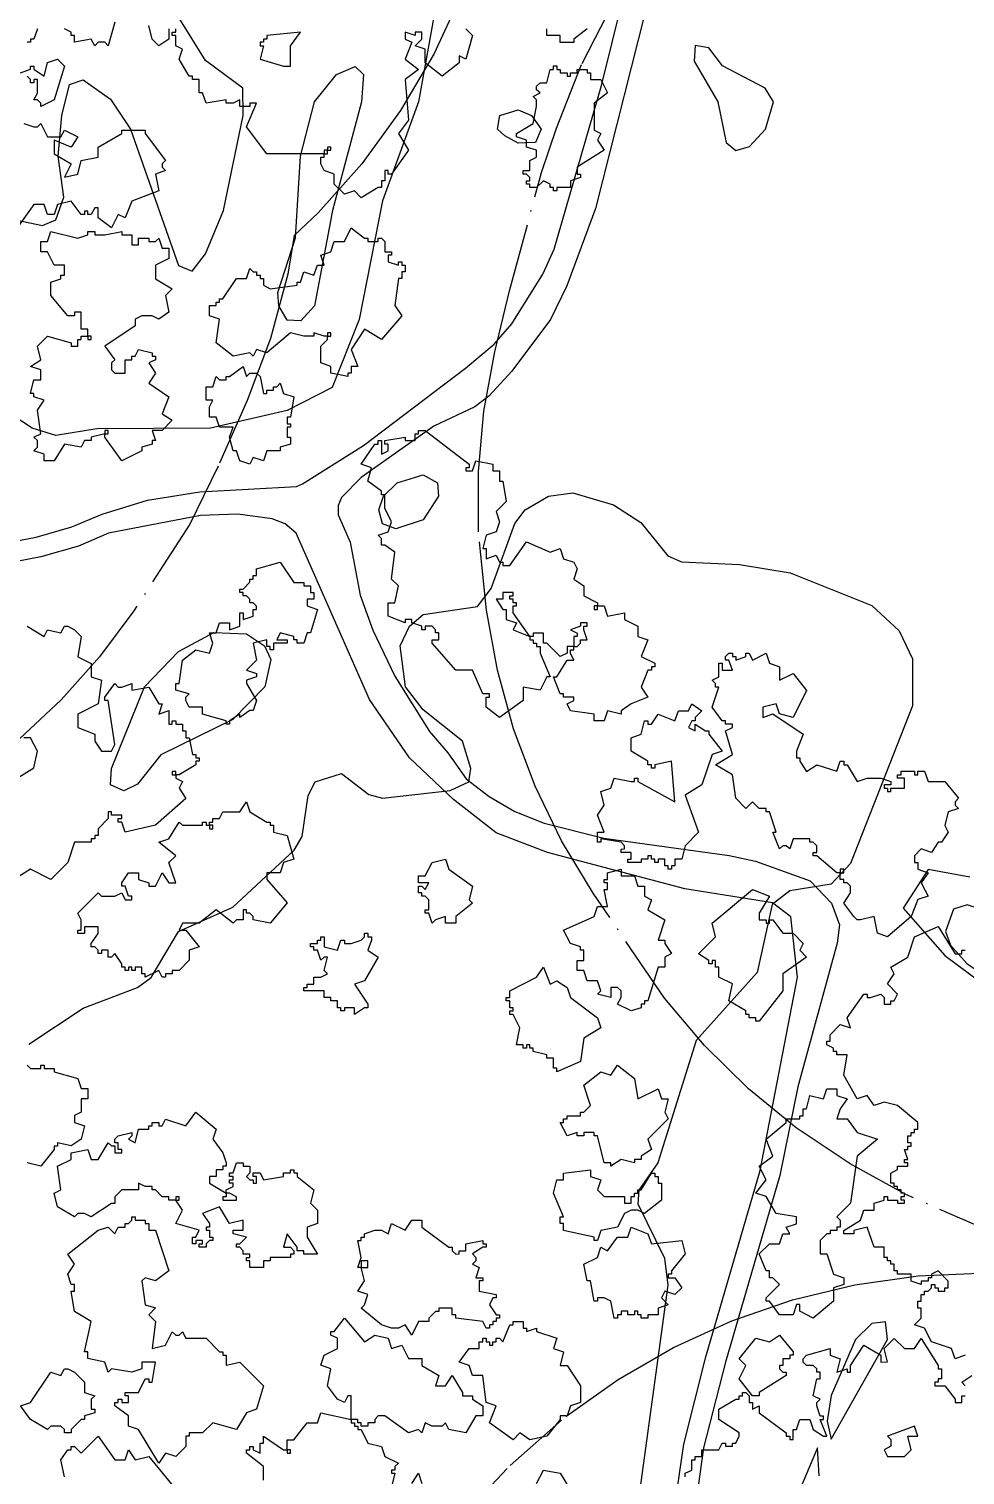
# Model space of a CAD drawing. Header units: metres. Extents: x -400 to 800, y -650 to 500.
# Drawn here: x 367.3 to 436.7, y -317.6 to -210.5 of the extents above; entities that cross this region are included whole.
import ezdxf

# ---------------------------------------------------------------- set-up
doc = ezdxf.new("R2010")
doc.units = ezdxf.units.M
doc.header["$LTSCALE"] = 2
doc.linetypes.add('DASHDOT', pattern=[3.556, 2.54, -0.508, 0, -0.508])
doc.linetypes.add('PHANTOM', pattern=[6.35, 3.175, -0.635, 0.635, -0.635, 0.635, -0.635])
for name, color, linetype in [('SITE-PATH', 84, 'CONTINUOUS'), ('SITE-PROPERTY', 7, 'PHANTOM'), ('SITE-SETBACK-WATER', 1, 'DASHDOT'), ('SITE-TREE-CANOPY', 94, 'CONTINUOUS'), ('TOPO-CONTOUR-MINOR', 9, 'CONTINUOUS')]:
    doc.layers.add(name, color=color, linetype=linetype)

msp = doc.modelspace()

# ---------------------------------------------------------------- linework, layer by layer
at = {"layer": 'SITE-PATH'}
for points in [[(364.58, -248.78), (367.84, -248.16), (370.48, -247.4), (372.74, -246.44), (376.09, -245.41), (379.98, -244.8), (387.14, -244.41), (387.57, -244.21), (392.11, -241.36), (399.66, -235.64), (401.78, -233.85), (403.1, -232.36), (405.39, -228.68), (406.23, -226.82), (409.74, -214.69), (412.88, -202.03)], [(413.51, -207.1), (409.28, -223.82), (407.17, -229.54), (405.95, -232.03), (403.1, -235.87), (401.39, -237.71), (400.36, -238.49), (397.31, -239.94), (391.93, -243.74), (390.46, -245.21), (390.22, -245.81), (390.22, -246.51), (391.1, -248.52), (391.84, -252.44), (392.8, -255.04), (394.42, -258.44), (396.98, -262.54), (398.35, -264.13), (399.7, -266.06), (401.42, -267.36), (403.31, -268.47), (405.49, -269.35), (409.91, -270.46), (419.2, -271.73), (421.15, -272.16), (425.2, -273.61), (426.79, -275.27), (427.38, -276.86), (427.21, -278.24), (424.28, -288.88), (422.94, -295.44), (418.92, -309.27), (417.3, -315.62), (416.64, -320.23)], [(415.17, -319.92), (415.83, -315.34), (417.47, -308.88), (421.49, -295.08), (424.26, -280.76), (423.76, -276.29), (422.4, -275.23), (415.92, -274.2), (405.73, -271.51), (401.94, -270.06), (398.76, -267.58), (395.51, -264.51), (392.55, -260.18), (387.12, -247.86), (386.3, -247.18), (385.33, -246.8), (382.79, -246.44), (380.01, -246.54), (373.21, -247.87), (370.98, -248.82), (368.19, -249.62), (364.73, -250.28)]]:
    msp.add_lwpolyline(points, dxfattribs=at)
at = {"layer": 'SITE-PROPERTY'}
msp.add_lwpolyline([(437.04, -273.34), (433.93, -272.77), (432.08, -275.64), (435.17, -279.15), (443.47, -285.31)], dxfattribs=at)
at = {"layer": 'SITE-SETBACK-WATER'}
for points in [[(399.35, -207.95), (397.31, -212.37), (394.84, -216.56), (391.98, -220.5), (388.75, -224.14), (386.96, -225.8), (386.48, -228.68), (385.2, -233.43), (383.47, -238.02), (381.34, -242.9), (379.22, -247.2), (375.08, -253.62), (372.53, -257.03), (369.69, -260.2), (366.59, -263.12), (357.39, -271.08), (345.56, -280.28), (339.49, -286.29), (326.59, -297.91)], [(439.47, -299.98), (432.29, -296.85), (428.15, -294.58), (424.17, -291.91), (420.63, -289.01), (417.36, -285.8), (414.4, -282.3), (409.11, -274.52), (406.78, -270.65), (404.82, -266.59), (403.22, -262.36), (402.02, -258), (401.21, -253.56), (400.62, -247.76), (400.62, -243.28), (401.02, -238.82), (401.82, -234.42), (402.91, -229.91), (405.29, -221.15), (406.39, -217.87), (408.29, -213.06), (410.67, -208.48)], [(399.25, -320.85), (402.96, -316.91), (407.08, -313.3), (410.96, -310.55), (415.07, -308.18), (419.4, -306.21), (423.89, -304.65), (428.51, -303.54), (433.21, -302.86), (438.56, -302.63), (443.33, -302.86), (448.05, -303.55), (452.69, -304.68), (457.2, -306.24), (461.54, -308.23), (465.68, -310.63), (469.56, -313.41), (473.16, -316.54), (476.44, -320.01)]]:
    msp.add_lwpolyline(points, dxfattribs=at)
at = {"layer": 'SITE-TREE-CANOPY'}
for points in [[(367.93, -210.5), (367.68, -211.26), (367.43, -211.26), (367.43, -211.5), (367.18, -211.5)], [(373.68, -210.01), (373.18, -211.76), (372.93, -211.5), (372.43, -211.5), (372.18, -211.76), (371.93, -211.26), (370.68, -211.5), (370.68, -211), (370.43, -211), (370.43, -210.76), (369.93, -210.5)], [(377.68, -210.5), (377.68, -211.26), (376.93, -211.76), (376.43, -211.26), (376.18, -210.26)], [(399.68, -210.5), (400.18, -211), (399.68, -212.76), (399.18, -212.51), (399.18, -213.01), (397.93, -214.01), (396.68, -213.01), (396.68, -212.01), (395.93, -211.76), (396.43, -211.26), (396.43, -210.76), (395.93, -210.76), (395.93, -211), (395.18, -210.76), (395.18, -211.26), (395.68, -211.5), (395.18, -212.76), (396.18, -213.51), (395.18, -214.25), (395.43, -217.26), (394.68, -218.26), (395.43, -219.5), (394.18, -221.26), (393.93, -221.26), (393.93, -221), (393.68, -221), (393.68, -221.76), (393.43, -221.76), (393.43, -222.26), (393.18, -222.26), (391.93, -223.01), (391.43, -222.51), (390.68, -222.76), (389.93, -222.01), (389.93, -221.26), (389.18, -221), (388.93, -220.5), (388.93, -220), (389.18, -220), (389.18, -219.76), (384.93, -219.76), (383.43, -217.76), (384.18, -216.01), (383.68, -216.01), (383.68, -216.25), (382.93, -216.25), (382.93, -215.75), (382.43, -216.01), (381.93, -216.01), (381.93, -215.75), (380.43, -216.01), (380.18, -215.25), (379.93, -215.25), (379.93, -214.26), (379.43, -214.26), (379.43, -214.01), (379.18, -214.01), (378.43, -212.76), (378.68, -212), (378.18, -211.76), (378.18, -211), (377.93, -211), (377.93, -210.76), (378.18, -210.76), (378.18, -210.5)], [(408.68, -210.5), (407.68, -211.26), (407.68, -211.51), (406.68, -211.51), (406.68, -211), (405.68, -211), (405.68, -210.5)], [(366.68, -213.76), (367.43, -213.5), (367.43, -213.26), (367.68, -213.26), (367.68, -213.5), (368.43, -214.01), (368.68, -213), (369.43, -212.76), (369.93, -213.26), (369.18, -215.75), (368.18, -216.25), (368.18, -216.01), (367.93, -215.75), (367.68, -215.75), (367.93, -215.26), (367.93, -214.26), (367.68, -214.26), (367.68, -214.51), (367.43, -214.51), (367.43, -214.26), (367.18, -214.01)], [(366.93, -217.51), (367.68, -217.75), (367.93, -217.75), (368.18, -217.51), (368.68, -218.51), (369.68, -218.51), (369.93, -218.01), (370.93, -218.51), (370.43, -219.26), (369.18, -218.76), (369.18, -219.76), (370.43, -220.5), (369.93, -221.5), (370.93, -221.26), (371.18, -220.26), (372.43, -220), (372.43, -219.26), (374.18, -218.26), (374.18, -218.01), (375.93, -218.01), (375.93, -218.26), (377.43, -220.26), (377.18, -220.5), (377.18, -220.76), (377.43, -221), (376.68, -221.26), (376.93, -222.5), (374.93, -223.26), (374.43, -224.51), (373.93, -224.26), (373.43, -225.25), (372.43, -224.51), (372.43, -223.76), (372.18, -223.76), (371.93, -224.26), (371.68, -224.26), (371.68, -224.01), (371.43, -224.01), (371.43, -224.26), (371.18, -224.26), (370.43, -223.26), (369.43, -223.51), (369.18, -224.26), (368.68, -224.26), (368.43, -223.51), (367.68, -223.51), (366.43, -225.25)], [(367.18, -254.75), (368.43, -255.51), (368.68, -255.01), (369.68, -255.25), (369.93, -254.75), (370.18, -254.75), (370.68, -255.01), (371.18, -255.51), (370.93, -257.01), (371.93, -257.51), (371.93, -258.51), (372.68, -258.76), (372.43, -260.5), (370.93, -261.26), (370.93, -262.26), (372.18, -262.76), (372.18, -263.26), (372.68, -264.01), (373.43, -264.01), (373.68, -263.51), (373.18, -260.26), (372.93, -260.26), (372.93, -260), (373.68, -259), (373.93, -259.26), (374.18, -259.26), (374.93, -259), (374.93, -259.5), (376.18, -259.26), (376.93, -260.5), (377.18, -260.5), (376.93, -261.26), (377.68, -261), (377.68, -262.01), (377.93, -262.01), (377.93, -261.76), (378.18, -261.76), (378.18, -262.01), (378.68, -262.01), (378.68, -262.51), (378.93, -262.51), (378.93, -263.01), (379.18, -263.01), (379.43, -264.25), (379.68, -264.25), (379.68, -264.51), (379.93, -264.51), (379.93, -264.75), (379.68, -264.75), (379.68, -265.01), (378.43, -265.75), (378.18, -265.75), (378.18, -266.01), (378.68, -266.25), (378.43, -266.76), (378.93, -267.51), (376.68, -269.5), (374.43, -270), (374.18, -269.26), (373.93, -269.26), (373.93, -269), (374.18, -269), (374.18, -268.76), (373.43, -268.76), (373.43, -268.51), (373.18, -268.51), (373.18, -269), (372.43, -269.76), (372.43, -270.26), (372.18, -270.26), (372.18, -270.5), (371.93, -270.5), (371.93, -270.76), (370.68, -270.76), (370.18, -272.26), (368.93, -273.51), (367.43, -272.76), (365.43, -274.01)], [(366.43, -266.01), (367.68, -265.25), (367.93, -264.01), (367.43, -263.01), (366.93, -263.01)], [(436.68, -308.76), (435.93, -309.01), (435.68, -308.26), (434.18, -307.76), (433.68, -306.76), (432.93, -306.5), (433.43, -306), (433.43, -305.26), (433.18, -305.26), (433.18, -304.76), (433.43, -304.76), (433.43, -304.26), (433.68, -304.26), (433.68, -304.01), (433.93, -304.01), (434.18, -303.76), (434.18, -303.51), (434.43, -303.51), (434.43, -303.76), (434.68, -303.76), (434.68, -304.01), (435.18, -304.01), (435.18, -303.76), (435.43, -303.76), (435.43, -303.26), (434.68, -302.51), (434.18, -302.76), (434.18, -303.01), (433.93, -303.01), (433.93, -303.26), (433.43, -303.26), (433.43, -303.51), (432.68, -303.26), (432.68, -302.76), (431.68, -302.76), (431.68, -302.51), (431.43, -302.51), (431.43, -302.01), (431.18, -302.01), (431.18, -301.75), (430.93, -301.75), (430.93, -301.51), (430.68, -301.51), (430.68, -300.75), (429.93, -300.75), (429.43, -299.26), (428.43, -299.51), (428.43, -299.75), (427.68, -299.75), (427.68, -299.51), (428.93, -298.76), (429.18, -298.01), (429.93, -298.01), (429.93, -297.5), (430.68, -297.26), (430.68, -297), (430.93, -297), (430.93, -297.26), (431.68, -297.26), (431.68, -297.5), (432.18, -297.5), (432.18, -297.26), (431.93, -297.26), (431.93, -297), (432.18, -297), (432.18, -296.76), (431.93, -296.76), (431.93, -296.5), (431.68, -296.5), (431.68, -296.26), (431.43, -296.26), (431.43, -296), (431.18, -296), (431.18, -295.26), (431.68, -295), (431.68, -294.76), (432.43, -294.76), (432.43, -294.51), (432.18, -294.51), (432.18, -294.26), (432.43, -294.26), (432.18, -293.51), (432.43, -293.51), (432.43, -293.26), (432.68, -293.26), (432.68, -293.01), (432.43, -293.01), (432.43, -292.51), (432.68, -292.51), (432.68, -292.25), (432.93, -292.25), (432.93, -292.01), (433.18, -292.01), (433.18, -291.51), (431.68, -290.25), (430.68, -290.01), (429.93, -290.25), (429.43, -289.51), (428.68, -289.76), (427.68, -288), (427.93, -286.5), (427.18, -286.5), (427.18, -286.26), (426.93, -286.26), (426.93, -286), (426.43, -285.76), (426.43, -285.5), (426.68, -285.5), (426.68, -285.01), (427.43, -284.26), (428.18, -284.51), (427.93, -283.76), (429.18, -282.01), (429.43, -282.01), (429.43, -282.25), (429.68, -282.25), (430.43, -282.01), (430.68, -282.25), (430.68, -282.75), (431.18, -282.75), (431.18, -282.51), (431.43, -282.51), (431.68, -282.01), (430.93, -281.25), (431.43, -280.51), (431.18, -280.01), (432.43, -279.26), (432.93, -277.76), (434.68, -277), (435.93, -279.01), (436.43, -279.01), (436.43, -278.76), (436.68, -278.76)], [(367.18, -287.26), (367.43, -287.51), (368.18, -287.51), (368.18, -287.26), (368.43, -287.26), (368.43, -287.51), (369.18, -287.51), (369.18, -287.76), (370.93, -288.26), (371.18, -289), (371.68, -289), (371.68, -289.76), (371.18, -289.76), (371.18, -290.76), (370.68, -291), (370.68, -291.51), (371.43, -291.76), (371.18, -292.76), (370.43, -293.25), (369.43, -293.01), (369.43, -293.26), (369.18, -293.26), (369.18, -293.51), (368.18, -294.75), (367.18, -294.51)], [(415.93, -317.76), (415.93, -317.5), (416.43, -317.26), (416.43, -316.5), (416.68, -316.5), (416.68, -316.26), (417.18, -316.26), (417.18, -315.76), (418.43, -315.76), (418.68, -315.26), (418.93, -315.26), (418.93, -315.5), (419.43, -315.5), (419.43, -315.26), (419.68, -315.26), (419.93, -314.76), (419.93, -314.51), (418.43, -313.51), (418.43, -312.75), (419.68, -312.01), (419.93, -312.01), (419.93, -311.75), (420.18, -311.75), (420.18, -311.51), (420.43, -311.51), (420.68, -311.75), (420.68, -312.25), (420.93, -312.25), (420.93, -312.75), (421.43, -312.51), (421.43, -313.01), (423.43, -314.51), (423.43, -314.76), (423.68, -314.76), (423.68, -315), (423.93, -315), (423.93, -314.26), (424.18, -314.26), (424.43, -313.51), (425.18, -313.51), (425.43, -314.26), (426.18, -314.76), (426.43, -314.76), (425.93, -313.51), (426.18, -313.51), (426.18, -313.26), (425.93, -313.26), (425.68, -312.51), (425.68, -312.25), (425.93, -312.01), (425.43, -311.75), (425.68, -310.51), (425.93, -310.51), (425.93, -310.01), (425.68, -310.01), (425.68, -309.75), (425.43, -309.51), (424.93, -309.51), (424.68, -309.26), (424.68, -309.01), (424.93, -308.76), (426.68, -308.26), (426.68, -308.76), (427.43, -309.01), (427.18, -310.01), (427.93, -309.75), (427.93, -310.01), (428.18, -310.01), (428.18, -309.51), (429.18, -308.01), (430.43, -308.76), (430.43, -309.26), (430.93, -309.25), (430.68, -308.26), (431.43, -307.51), (432.18, -308.26), (432.93, -308.26), (433.43, -307.51), (434.68, -309.51), (434.68, -309.75), (434.93, -309.75), (434.93, -310.51), (434.68, -310.51), (434.68, -310.75), (434.43, -310.75), (434.43, -311.01), (435.18, -311.01), (435.93, -312.01), (435.93, -312.26), (436.43, -312.26), (436.43, -311.75), (436.68, -311.75)], [(436.68, -311.01), (436.43, -310.75), (437.18, -310.25)], [(384.68, -318), (384.68, -317), (383.43, -316.01), (383.43, -315.76), (383.68, -315.76), (383.68, -315.51), (383.93, -315.51), (383.93, -315.76), (384.43, -316.01), (384.43, -315.26), (384.68, -315.26), (384.68, -314.75), (386.18, -315.76), (386.43, -315.76), (386.43, -315.01), (386.93, -315.01), (387.93, -313.75), (388.68, -313.75), (388.93, -313.01), (391.18, -313.51), (391.18, -313.75), (391.43, -313.75), (391.43, -314.01), (391.68, -314.01), (391.68, -314.25), (391.93, -314.25), (392.43, -315.26), (393.43, -315.51), (393.68, -316.26), (394.68, -316.76), (394.43, -317), (394.43, -317.26), (394.18, -317.26), (394.18, -317.5), (394.43, -317.5), (394.18, -318.5)], [(369.93, -317.76), (369.68, -316.51), (370.18, -315.75), (370.43, -315.75), (370.43, -315.51), (370.68, -315.51), (371.18, -316.01), (372.43, -314.75), (373.68, -316.51), (374.43, -316.51), (374.68, -315.76), (375.18, -316.51), (376.18, -316.26), (378.43, -319)], [(395.68, -318.26), (396.18, -317.5), (396.43, -318.26)], [(404.93, -318.26), (405.43, -317.26), (406.68, -317.5), (407.43, -318.76)]]:
    msp.add_lwpolyline(points, dxfattribs=at)
for points in [[(384.93, -211.26), (384.68, -211.26), (384.68, -211.5), (384.43, -211.5), (384.43, -211.76), (384.68, -211.76), (384.43, -212.76), (386.18, -213.26), (386.68, -213.26), (386.68, -211.76), (387.43, -210.76), (384.93, -211)], [(406.43, -213.51), (406.68, -213.51), (406.68, -213.75), (407.18, -213.75), (407.18, -214.01), (407.43, -214.01), (407.43, -213.75), (407.93, -213.75), (407.93, -213.51), (408.68, -213.51), (408.68, -213.75), (408.93, -213.75), (408.93, -214.25), (409.68, -214.25), (410.18, -215.25), (409.18, -216.01), (409.18, -218), (409.68, -218.26), (409.43, -218.76), (409.93, -219.5), (407.93, -220.76), (407.93, -221.26), (408.18, -221.26), (408.18, -221.51), (407.43, -221.76), (407.43, -222.26), (406.43, -222.26), (406.43, -222.51), (406.18, -222.51), (406.18, -222.26), (405.93, -222.26), (405.93, -222.01), (405.43, -221.76), (404.93, -222.26), (404.43, -222.26), (404.43, -222.01), (404.18, -222.01), (404.18, -221.76), (404.43, -221.76), (404.43, -221.51), (404.18, -221.26), (403.93, -221.26), (403.93, -221), (404.43, -221), (404.43, -220.26), (404.93, -220), (404.93, -219.5), (404.18, -219.26), (404.18, -218.76), (403.43, -218.5), (403.43, -218.26), (404.68, -217.51), (404.93, -216.26), (404.93, -215.75), (404.68, -215.51), (405.18, -215.25), (404.93, -215.01), (404.93, -214.75), (405.18, -214.51), (405.68, -214.51), (405.93, -213.51), (406.18, -213.51), (406.18, -213.25), (406.43, -213.25)], [(389.43, -219.76), (389.43, -219.5), (389.18, -219.5), (389.18, -219.76)], [(389.68, -219.5), (389.68, -219.26), (389.43, -219.26), (389.43, -219.5)], [(371.68, -232.76), (371.18, -232.76), (371.18, -231.5), (370.68, -231.5), (370.68, -231.76), (370.18, -231.76), (368.93, -230.26), (368.93, -229.26), (369.68, -229.01), (369.68, -228.76), (369.93, -228.76), (369.93, -228.01), (369.18, -228.01), (368.68, -227.01), (368.18, -227.01), (368.18, -226.25), (368.68, -226.25), (368.93, -225.51), (370.93, -226.01), (371.68, -225.75), (371.68, -225.51), (372.18, -225.51), (372.18, -225.75), (372.93, -225.75), (374.18, -225.51), (374.18, -225.75), (374.93, -225.75), (374.93, -226.51), (375.43, -226.51), (375.43, -226.01), (376.18, -226.01), (376.18, -226.25), (376.68, -226.25), (376.93, -226.01), (377.18, -226.75), (377.68, -226.75), (377.68, -227.51), (376.68, -228.01), (376.68, -229.01), (377.93, -229.76), (377.43, -230.26), (377.68, -231.5), (376.93, -232), (376.43, -231.76), (375.68, -231.76), (375.18, -232), (375.18, -232.5), (372.93, -234.01), (373.68, -235.01), (373.43, -235.25), (373.43, -235.75), (373.68, -236.01), (374.43, -236.01), (374.43, -235.01), (374.93, -235.01), (374.93, -234.75), (375.18, -234.75), (375.43, -234.26), (376.43, -234.51), (376.43, -234.75), (376.68, -234.75), (376.68, -235.01), (376.18, -235.25), (376.68, -236.01), (376.18, -236.75), (377.68, -237.76), (377.18, -239.01), (377.93, -239.5), (377.18, -240.26), (376.43, -240.26), (376.68, -241), (376.43, -241), (376.43, -241.26), (375.68, -241.5), (375.68, -241.76), (374.18, -242.51), (372.93, -240.76), (372.93, -240.5), (371.93, -240.76), (371.93, -241), (371.43, -241), (371.18, -241.5), (369.93, -241.26), (369.18, -242.5), (368.43, -242.5), (368.43, -242), (367.68, -241.76), (367.93, -241.5), (367.93, -241), (367.68, -240.76), (368.18, -240.5), (367.93, -238.76), (368.43, -238.01), (367.68, -237.75), (367.68, -237.51), (367.43, -237.51), (367.68, -236.51), (368.18, -236.51), (368.18, -235.75), (367.43, -235.51), (368.18, -235.01), (367.93, -234.01), (368.68, -233.26), (370.43, -233.76), (370.43, -234.01), (370.93, -234.01), (370.93, -233.51), (371.18, -233.51), (371.18, -233.26), (371.68, -233.26)], [(389.18, -233.26), (388.43, -233.01), (388.43, -233.26), (387.68, -233.26), (386.68, -233.01), (384.93, -234.51), (384.18, -234.25), (383.93, -234.75), (383.68, -234.51), (382.43, -234.75), (381.18, -233.76), (381.43, -232), (380.68, -231.76), (380.68, -231), (381.18, -231), (381.18, -230.76), (381.43, -230.76), (381.43, -230.5), (381.68, -230.5), (382.68, -229), (383.43, -229), (383.68, -228.26), (383.93, -228.51), (384.18, -228.51), (384.18, -228.76), (384.43, -228.76), (384.43, -229), (384.68, -229), (384.68, -229.5), (385.18, -229.76), (387.18, -229.5), (387.18, -229.26), (387.43, -229.26), (387.68, -228.51), (388.43, -228.76), (388.68, -228.01), (389.18, -228.01), (388.93, -227.26), (389.68, -227.01), (389.93, -226.25), (390.68, -226.25), (391.18, -225.25), (392.18, -226.01), (392.43, -226.01), (392.43, -226.25), (393.18, -226.25), (393.18, -226.01), (393.43, -226.01), (393.68, -226.25), (393.68, -227.01), (394.18, -227.01), (394.18, -227.26), (393.93, -227.26), (393.93, -227.76), (394.68, -228.01), (394.68, -227.76), (394.93, -227.76), (394.93, -228.01), (395.18, -228.01), (395.18, -228.5), (394.93, -228.5), (394.93, -229), (394.68, -229), (394.43, -231), (394.93, -231.76), (393.43, -233.51), (392.18, -232.76), (391.18, -234.25), (391.68, -235.51), (391.18, -235.51), (391.18, -236.01), (390.93, -236.01), (390.93, -236.25), (389.68, -236.01), (389.68, -235.51), (388.93, -235.25), (388.93, -234.01), (389.43, -233.51), (389.43, -233.26)], [(371.68, -233.51), (371.93, -233.51), (371.93, -233.26), (371.68, -233.26)], [(389.68, -233.26), (389.68, -233.01), (389.43, -233.01), (389.43, -233.26)], [(383.43, -236.25), (383.68, -236.01), (384.18, -236.01), (384.43, -236.25), (384.68, -237.51), (384.93, -237.51), (384.93, -237.26), (385.43, -237.26), (385.43, -237.01), (385.68, -237.01), (385.93, -236.75), (386.18, -237.51), (386.93, -237.76), (386.68, -239.26), (386.43, -239.26), (386.43, -239.76), (386.68, -239.76), (386.68, -240), (386.43, -240), (386.43, -240.76), (386.68, -240.76), (386.68, -241.26), (385.93, -241.5), (385.93, -241.76), (384.93, -241.76), (384.68, -242.51), (383.93, -242.26), (383.68, -242.76), (382.93, -242.51), (382.68, -241.76), (382.43, -241.76), (382.18, -240.76), (382.43, -240), (381.43, -240), (381.18, -239.26), (380.68, -239.26), (380.68, -238.51), (380.93, -238.01), (380.43, -238.01), (380.43, -237.01), (380.93, -237.01), (381.18, -236.25), (381.43, -236.51), (381.93, -236.51), (381.93, -236.25), (382.18, -236.25), (383.18, -235.51)], [(373.18, -240.5), (373.18, -240.26), (372.93, -240.26), (372.93, -240.5)], [(404.43, -255.76), (404.68, -255.76), (404.68, -256.01), (404.93, -256.01), (404.93, -256.26), (405.18, -256.26), (405.18, -256.76), (405.93, -258.5), (405.68, -258.5), (405.18, -259.5), (403.93, -259.26), (403.93, -260.26), (402.18, -261.51), (401.18, -260.76), (401.18, -260), (401.43, -260), (401.43, -259.76), (400.93, -259.76), (400.18, -258), (398.93, -258), (397.18, -256.01), (397.18, -255.76), (397.68, -255.76), (397.68, -255.25), (397.43, -255.25), (397.43, -255.01), (397.18, -254.75), (396.68, -254.75), (396.68, -255.01), (396.43, -255.01), (396.43, -254.75), (395.68, -254.51), (395.68, -254.25), (395.18, -254.25), (395.18, -254.51), (393.93, -254.01), (393.93, -253.01), (394.43, -253.01), (394.68, -251.76), (394.18, -251.26), (394.43, -249.26), (393.68, -248.76), (393.43, -248.76), (393.43, -248.26), (393.18, -248), (393.93, -247.76), (394.18, -247.01), (393.68, -246.01), (393.68, -245.01), (393.43, -245.01), (393.43, -244.75), (392.43, -244.01), (392.68, -243.01), (391.93, -242.76), (392.93, -241.26), (393.18, -241.26), (393.18, -241), (393.43, -241), (393.43, -242.01), (393.93, -241.76), (393.93, -241.26), (393.68, -241.26), (393.68, -241), (395.18, -240.76), (395.18, -241), (395.93, -241), (395.93, -240.5), (396.18, -240.5), (396.18, -240.26), (396.68, -240.26), (399.93, -242.75), (399.93, -243.01), (399.68, -243.01), (399.68, -243.25), (400.18, -243.25), (400.43, -242.51), (401.68, -242.75), (401.68, -243.25), (402.18, -243.25), (402.18, -244.01), (402.43, -244.01), (402.68, -245.51), (401.93, -246.26), (402.18, -247.01), (401.93, -247.76), (401.18, -248), (400.93, -249), (401.18, -249), (401.18, -249.76), (401.93, -249.5), (402.18, -250), (402.43, -250), (402.43, -250.26), (402.93, -250.26), (404.18, -248.5), (405.93, -249.26), (406.68, -249), (406.93, -249.76), (407.68, -250), (407.93, -250.51), (407.68, -251.26), (408.43, -251.76), (408.43, -252.51), (409.43, -253.01), (409.43, -253.25), (409.93, -253.25), (410.18, -254.01), (411.43, -253.75), (411.43, -254.25), (412.43, -254.75), (412.43, -255.51), (413.18, -255.76), (412.68, -257), (413.68, -257.5), (413.68, -257.76), (413.43, -257.76), (413.43, -258), (413.18, -258), (412.68, -259.26), (413.18, -260.01), (411.93, -260.51), (411.18, -261.01), (411.18, -261.26), (410.18, -261.01), (409.93, -261.75), (409.18, -261.75), (409.18, -261.26), (407.43, -261.01), (407.18, -260.51), (407.68, -260.26), (407.68, -260.01), (406.93, -260.01), (406.93, -259.76), (406.68, -259.76), (406.18, -258.5), (406.43, -258.5), (407.18, -257.26), (407.68, -257.26), (407.43, -256.76), (407.43, -256.51), (407.68, -256.51), (407.68, -256.26), (407.18, -256.26), (407.18, -256.76), (406.68, -257), (405.68, -256.01), (405.43, -256.01), (405.43, -255.26), (404.68, -255.26), (404.68, -255.51), (404.43, -255.51)], [(386.93, -251.51), (387.68, -251.51), (387.68, -251.76), (388.18, -251.76), (388.18, -252.26), (388.43, -252.26), (388.43, -252.76), (387.93, -252.76), (387.93, -253.25), (388.68, -253.51), (388.18, -255.25), (387.93, -255.25), (387.68, -256.01), (387.18, -256.01), (387.18, -255.75), (386.93, -255.75), (386.93, -255.51), (385.93, -255.25), (385.68, -255.75), (386.43, -255.75), (386.43, -256.01), (385.43, -256.01), (385.43, -256.51), (385.18, -256.51), (385.18, -256.25), (384.93, -256.25), (384.93, -255.75), (383.93, -256.01), (384.18, -257.26), (383.43, -258.01), (384.18, -258.26), (384.18, -258.5), (383.43, -258.76), (383.43, -259), (384.18, -260.26), (383.93, -261), (383.68, -261), (382.93, -261.51), (382.93, -261.26), (382.18, -261.76), (382.18, -262.01), (381.93, -262.01), (381.93, -261.76), (380.18, -261.26), (380.18, -260.76), (379.18, -260.76), (378.93, -260.26), (378.93, -260), (379.18, -259.76), (378.18, -259.5), (378.18, -259), (378.43, -259), (378.68, -257.26), (379.68, -256.51), (380.68, -256.76), (380.93, -256.01), (380.68, -255.25), (381.18, -255.25), (381.43, -254.51), (382.18, -254.51), (382.18, -255.01), (382.93, -254.75), (382.93, -253.75), (383.18, -253.75), (383.18, -254.25), (383.93, -254.01), (383.93, -253.51), (384.18, -253.51), (384.18, -253.26), (383.93, -253.01), (383.68, -253.01), (383.68, -252.76), (383.43, -252.51), (383.18, -252.51), (383.18, -252.26), (382.93, -252.26), (382.93, -252.01), (383.18, -252.01), (383.68, -251.5), (383.68, -251.26), (383.93, -251.26), (383.93, -251), (384.18, -251), (384.18, -250.5), (385.93, -250)], [(403.18, -253.75), (403.18, -253.25), (403.43, -253.25), (403.43, -253.01), (403.18, -253.01), (403.18, -252.75), (402.93, -252.75), (402.93, -252.51), (403.18, -252.51), (403.18, -252.25), (402.43, -252.25), (402.43, -252.75), (401.93, -252.75), (402.43, -253.51), (402.68, -253.51), (402.68, -254.25), (403.43, -254.51), (403.18, -255.01), (404.43, -255.51)], [(409.18, -253.25), (409.18, -253.51), (409.43, -253.51), (409.43, -253.25)], [(407.93, -256.26), (408.18, -256.01), (408.18, -255.76), (408.68, -255.76), (408.43, -255.01), (408.43, -254.75), (408.68, -254.75), (408.68, -254.51), (408.18, -254.51), (408.18, -254.75), (407.43, -255.01), (407.93, -255.26), (407.93, -255.51), (407.68, -255.51), (407.68, -256.26)], [(427.18, -273.01), (425.68, -271.75), (425.43, -271.75), (425.43, -271.51), (425.68, -271.51), (425.68, -271.01), (425.43, -270.75), (425.18, -270.75), (425.18, -270.51), (423.93, -270.51), (423.68, -271.25), (423.43, -271.01), (423.18, -271.01), (422.93, -271.25), (422.43, -270.01), (422.68, -270.01), (422.18, -268.5), (421.93, -268.5), (421.93, -268.26), (421.43, -268.26), (420.93, -267.76), (420.43, -268.26), (419.68, -267.5), (419.43, -265.76), (418.18, -265.01), (419.43, -264.26), (418.93, -262.51), (419.43, -262.25), (419.43, -262.01), (418.93, -262.01), (418.93, -261.75), (418.68, -261.75), (417.93, -260.76), (418.43, -259.26), (418.18, -259.26), (418.18, -259), (417.93, -258.76), (418.43, -258.5), (418.43, -257.5), (418.68, -257.5), (418.68, -258), (419.43, -258), (419.18, -257.26), (418.93, -257.26), (418.93, -257), (419.18, -256.76), (419.43, -256.76), (419.43, -257), (419.68, -257), (419.68, -257.26), (420.43, -257), (420.43, -256.76), (420.68, -256.76), (420.93, -257.26), (421.93, -256.76), (422.18, -257.5), (422.93, -257.76), (422.93, -258.76), (423.93, -258.26), (424.93, -259.51), (423.93, -261.51), (422.93, -261.25), (422.68, -260.51), (421.68, -260.76), (421.68, -261.51), (422.43, -261.25), (424.68, -262.75), (424.18, -264.01), (424.18, -264.51), (424.43, -264.51), (424.43, -264.76), (424.93, -265.51), (425.68, -265.01), (427.18, -265.5), (427.43, -264.76), (427.68, -264.76), (427.68, -265.01), (427.93, -265.01), (428.68, -266.26), (429.43, -266), (430.43, -266), (431.18, -266.26), (431.18, -266.5), (430.68, -266.5), (430.68, -266.76), (430.93, -266.76), (430.93, -267), (431.18, -267), (431.18, -266.76), (432.18, -266.76), (432.18, -266), (431.68, -266), (431.68, -265.76), (431.93, -265.76), (431.93, -265.5), (432.93, -265.5), (432.93, -265.76), (433.18, -265.76), (433.18, -265.5), (433.68, -265.5), (433.93, -266.26), (435.18, -266.26), (436.18, -267.5), (435.93, -267.76), (435.93, -268), (436.18, -268.26), (435.43, -268.51), (435.18, -269.51), (435.43, -270.01), (434.93, -270.75), (434.68, -270.75), (434.18, -271.51), (433.43, -271.25), (432.93, -271.75), (432.93, -272.25), (433.18, -272.25), (433.18, -272.75), (433.93, -273.01), (433.43, -273.76), (433.93, -274.76), (433.18, -275), (432.68, -276.26), (430.93, -277.76), (430.18, -277.5), (429.93, -276.26), (428.93, -276.5), (428.68, -276.5), (428.43, -276.26), (427.68, -275.26), (428.18, -274.51), (428.18, -274.01), (427.93, -273.76), (427.68, -273.76), (427.68, -273.51), (427.43, -273.51), (427.43, -273.01)], [(416.18, -262.25), (416.68, -262.51), (416.68, -262.01), (417.43, -262.51), (417.68, -262.51), (417.68, -262.75), (418.68, -264.01), (417.93, -264.26), (417.18, -266.5), (415.93, -267.26), (416.93, -270.01), (415.93, -271.01), (415.68, -272.01), (415.18, -272.01), (415.18, -272.51), (414.93, -272.51), (414.93, -272.75), (414.68, -272.75), (414.68, -272.51), (414.43, -272.51), (414.43, -272.01), (413.93, -272.01), (413.93, -272.25), (413.68, -272.25), (413.68, -272.01), (413.43, -272.01), (413.43, -271.75), (413.18, -271.75), (413.18, -272.01), (412.68, -272.01), (412.68, -272.25), (411.68, -272.25), (411.68, -272.01), (411.93, -272.01), (411.93, -271.51), (411.18, -271.51), (411.18, -271.26), (411.43, -271.25), (411.43, -271.01), (411.18, -270.76), (409.68, -270.51), (409.68, -270.76), (409.43, -270.76), (409.43, -270.01), (409.93, -270.01), (409.43, -268.76), (409.93, -268), (409.68, -267), (410.43, -266.76), (410.68, -266.01), (411.93, -266.26), (412.18, -266.26), (412.18, -266.01), (412.43, -266.01), (412.43, -266.26), (415.18, -267.76), (414.93, -264.76), (413.68, -265.01), (413.68, -265.26), (413.43, -265.26), (413.43, -265.01), (413.18, -265.01), (413.18, -264.76), (411.93, -264.01), (411.93, -263.01), (412.68, -262.75), (412.93, -261.75), (413.18, -261.75), (413.18, -262.01), (413.43, -262.01), (413.93, -261.26), (415.18, -261.75), (415.43, -261.01), (416.18, -261.01), (416.43, -260.51), (417.18, -261.01), (416.68, -261.51), (416.68, -261.75), (416.43, -261.75)], [(378.18, -265.51), (377.93, -265.51), (377.93, -265.75), (378.18, -265.75)], [(380.68, -269.26), (380.93, -269.26), (380.93, -269), (381.43, -269), (381.68, -268.5), (382.93, -268.5), (383.43, -267.76), (383.68, -268.5), (384.93, -269.26), (385.18, -269.26), (385.18, -269.5), (385.43, -269.5), (385.43, -270), (386.43, -270.26), (386.93, -272.01), (386.18, -272.26), (385.93, -273.01), (384.93, -273.01), (384.93, -273.51), (386.43, -275.25), (385.18, -276.76), (383.93, -276.51), (383.93, -276.26), (383.68, -276.01), (383.43, -276.01), (383.43, -275.75), (383.18, -275.75), (383.18, -276.51), (382.68, -276.51), (382.43, -276.76), (381.18, -275.75), (379.93, -276.76), (378.68, -276.76), (378.43, -277.26), (378.93, -277.26), (379.93, -278.5), (379.18, -278.76), (379.18, -279.5), (378.43, -280.26), (377.93, -280.26), (377.93, -280.5), (377.43, -280.5), (377.43, -280.76), (377.18, -280.76), (376.93, -280.26), (375.93, -280.76), (375.93, -280.5), (375.68, -280.5), (375.68, -280), (375.18, -280), (375.18, -280.26), (374.93, -280.26), (374.93, -280), (374.68, -280), (374.68, -280.26), (374.43, -280.26), (374.43, -280), (374.18, -280), (374.18, -279.76), (373.68, -279), (373.43, -279.26), (373.18, -279.26), (373.18, -278.76), (372.68, -278.76), (372.68, -279), (372.43, -279), (372.43, -278.76), (372.18, -278.5), (371.93, -278.5), (371.93, -278.26), (372.43, -277.51), (372.43, -277.01), (371.43, -277.01), (371.43, -277.51), (370.93, -277.51), (370.93, -277.26), (371.18, -277.26), (371.18, -276.51), (370.93, -276.01), (372.43, -274.51), (372.68, -274.75), (373.68, -274.75), (374.18, -274.51), (374.43, -275.01), (374.93, -275.01), (374.93, -274.75), (374.68, -274.75), (374.43, -274.01), (374.18, -274.01), (374.18, -273.75), (374.68, -273.01), (375.43, -273.01), (375.43, -273.51), (376.18, -273.75), (376.18, -274.01), (376.68, -274.01), (377.18, -273.01), (377.68, -273.75), (378.18, -273.75), (377.68, -272.26), (378.18, -271.76), (376.93, -270.76), (377.68, -270.5), (378.43, -269.26), (378.68, -269.5), (380.18, -269.5), (380.18, -269.26), (380.43, -269.26), (380.43, -269.5), (380.68, -269.5)], [(380.68, -269.76), (380.93, -269.76), (380.93, -269.5), (380.68, -269.5)], [(400.18, -274.01), (399.93, -275.01), (400.18, -275.26), (398.93, -276.26), (398.93, -276.76), (398.18, -276.76), (398.18, -276.26), (397.43, -276.51), (397.18, -276.76), (396.93, -276.01), (396.68, -276.01), (396.68, -275.76), (396.93, -275.76), (396.93, -275.01), (396.68, -274.75), (396.43, -274.75), (396.43, -274.51), (396.18, -274.51), (396.18, -274.01), (396.43, -274.01), (396.68, -274.25), (396.93, -273.75), (396.18, -273.75), (396.18, -273.25), (396.68, -273.25), (397.18, -272.25), (398.18, -272.01), (398.43, -272.75)], [(411.18, -273.25), (412.18, -273.25), (412.43, -274.01), (412.93, -274.01), (412.93, -274.76), (413.43, -275.01), (413.18, -275.76), (414.43, -276.5), (413.93, -278), (414.43, -278), (414.43, -278.26), (414.93, -279), (414.43, -279.26), (414.43, -280.01), (413.93, -280.01), (413.18, -282.51), (412.93, -282.51), (412.93, -282.75), (412.68, -282.75), (412.68, -283.01), (411.93, -283.25), (410.93, -282.75), (411.18, -282.25), (411.18, -281.75), (410.93, -281.51), (410.43, -281.51), (410.43, -282.25), (409.43, -282.01), (409.68, -281.75), (409.43, -281.01), (408.68, -281.01), (408.43, -280.26), (407.93, -280.26), (407.93, -279.51), (408.43, -279.51), (408.43, -278.76), (408.18, -278.76), (408.18, -278.5), (407.43, -278.26), (406.93, -277.26), (409.18, -276.26), (409.43, -275.51), (410.18, -275.51), (409.93, -274.25), (410.18, -274.25), (410.18, -273.75), (409.93, -273.75), (409.93, -273.51), (410.18, -273.51), (410.18, -273.01), (411.18, -272.75)], [(427.68, -273.01), (427.68, -272.75), (427.43, -272.75), (427.43, -273.01)], [(421.43, -276.5), (421.93, -276.5), (421.93, -276.76), (422.18, -276.76), (422.18, -276.5), (422.43, -276.5), (423.18, -277.5), (423.93, -277.5), (424.68, -278.26), (424.43, -278.76), (424.93, -279.26), (423.18, -280.51), (423.18, -281.75), (421.43, -284.01), (421.18, -284.01), (421.18, -283.76), (420.68, -283.76), (420.68, -283.51), (420.43, -283.51), (420.43, -283.25), (419.18, -282.51), (419.43, -281.25), (418.43, -280.75), (418.43, -280.01), (418.18, -280.01), (418.18, -279.51), (417.93, -279.51), (417.93, -279.76), (417.68, -279.76), (417.68, -279.51), (416.93, -279.01), (418.18, -277.76), (417.93, -276.76), (420.93, -274.26), (422.18, -274.76), (421.43, -276)], [(392.43, -277.76), (392.68, -277.76), (392.68, -278), (392.43, -278.76), (393.18, -279.26), (392.18, -281.01), (391.43, -281.26), (392.43, -282.75), (392.43, -283.01), (392.18, -283.01), (391.43, -283.51), (391.43, -283.01), (390.68, -283.01), (390.68, -283.25), (390.43, -283.25), (390.43, -283.01), (390.18, -283.01), (390.18, -282.51), (389.68, -282.51), (389.68, -282.26), (389.18, -282.26), (389.18, -281.76), (387.68, -281.76), (387.68, -281.51), (387.93, -281.51), (387.93, -281.26), (388.43, -281.26), (388.43, -280.76), (388.93, -280.76), (389.43, -280.5), (389.18, -280.26), (389.43, -279.26), (389.18, -279.26), (388.93, -279.5), (388.68, -278.76), (388.43, -278.76), (388.43, -278.5), (388.18, -278.5), (388.18, -278.26), (388.68, -278.26), (388.68, -278), (388.93, -278), (388.93, -277.76), (389.18, -277.76), (389.18, -278.5), (390.18, -278.76), (390.43, -278), (390.68, -278), (390.68, -278.26), (391.18, -278.26), (391.93, -278), (392.18, -277.76), (392.18, -277.5), (392.43, -277.5)], [(405.93, -281.26), (406.43, -281.01), (407.18, -281.51), (407.43, -282.25), (409.43, -283.75), (409.68, -284.51), (408.43, -285.26), (408.18, -287), (406.43, -287.76), (406.43, -287.5), (406.18, -287.5), (406.18, -286.76), (405.68, -286.76), (405.68, -286.5), (404.68, -286.26), (404.68, -286.01), (404.43, -286.01), (404.43, -285.76), (404.18, -285.76), (404.18, -286.01), (403.93, -286.01), (403.93, -285.76), (403.43, -285.76), (403.68, -284.51), (403.18, -283.51), (402.93, -283.51), (402.93, -283.25), (403.18, -283.25), (403.18, -283.01), (402.93, -283.01), (402.93, -282.51), (402.68, -282.51), (402.68, -282.25), (402.93, -282.25), (402.93, -281.75), (404.93, -280.76), (405.43, -280.01)], [(412.18, -288.26), (412.43, -289.76), (413.93, -289.01), (414.18, -289.76), (414.68, -289.76), (414.43, -290.75), (414.68, -291.25), (413.18, -292.75), (413.43, -293.51), (412.68, -294.01), (412.68, -294.26), (412.18, -294.26), (412.18, -294.51), (411.18, -294.26), (410.43, -294.76), (410.43, -294.51), (409.93, -294.51), (409.43, -292.51), (409.18, -292.51), (409.18, -292.25), (408.43, -292.25), (408.43, -292.51), (407.93, -292.51), (407.93, -292.25), (407.18, -292.51), (406.68, -291.51), (406.93, -291.51), (406.93, -291.25), (407.18, -291.25), (407.18, -291.01), (408.18, -291.01), (408.18, -290.76), (408.43, -290.76), (408.93, -290.26), (408.43, -288.76), (409.68, -287.76), (410.43, -288), (410.93, -287.26)], [(427.43, -290.51), (427.18, -291.25), (427.93, -291.25), (428.68, -292.25), (430.18, -292.75), (428.68, -294.01), (428.18, -297.5), (427.18, -298.51), (427.43, -298.76), (427.43, -299.26), (427.18, -299.26), (427.18, -299.51), (426.68, -299.51), (426.68, -299.75), (426.43, -299.75), (425.93, -300.25), (425.93, -301.25), (426.43, -301.25), (426.93, -302.75), (427.68, -303.01), (427.68, -303.51), (426.93, -303.76), (426.93, -304.76), (425.43, -306), (424.43, -305.5), (424.43, -305), (424.18, -305), (423.93, -305.76), (422.93, -305.76), (422.18, -304.76), (421.93, -304.76), (421.93, -304.51), (422.93, -303.51), (422.43, -303.01), (422.18, -303.01), (422.18, -302.51), (421.93, -302.51), (421.43, -301.25), (422.18, -300.51), (422.93, -300.51), (423.18, -299.76), (423.68, -299.76), (423.43, -299.26), (424.18, -299.01), (424.18, -298.51), (422.68, -298.26), (421.93, -297), (421.18, -296.76), (421.93, -295.76), (421.43, -294.76), (422.43, -294.01), (421.93, -292.75), (423.43, -291.51), (423.43, -291.25), (424.43, -291.25), (424.43, -291.01), (424.68, -291.01), (424.68, -290.51), (424.93, -290.51), (425.18, -289.51), (426.18, -289.76), (426.43, -289.01), (427.18, -289.01), (427.18, -289.51), (427.93, -289.76)], [(377.68, -297.26), (377.68, -297.01), (377.18, -297.01), (376.68, -296.51), (376.43, -296.51), (376.43, -296.26), (375.93, -296.26), (375.43, -296.01), (375.43, -296.51), (374.18, -296.51), (373.68, -297.01), (373.68, -297.51), (373.43, -297.51), (371.93, -298.5), (371.43, -298.26), (370.93, -298.26), (370.68, -298.5), (369.43, -297.76), (369.18, -296.76), (369.68, -296.51), (369.43, -294.75), (370.43, -294.25), (370.43, -293.75), (371.68, -293.51), (371.93, -294.25), (372.43, -294.25), (373.18, -293.01), (373.43, -293.25), (373.68, -293.25), (373.68, -293.75), (374.18, -293.75), (374.18, -293.51), (373.93, -293.51), (373.93, -293.01), (373.68, -293.01), (373.68, -292.76), (373.93, -292.51), (374.93, -292.26), (374.93, -292.51), (374.68, -292.76), (375.18, -293.01), (375.43, -292.01), (376.18, -292.01), (376.18, -291.76), (376.43, -291.76), (376.43, -291.51), (376.93, -291.51), (376.93, -291.76), (377.18, -291.76), (377.43, -291.26), (378.93, -291.76), (379.68, -290.76), (381.18, -292.01), (380.93, -292.75), (381.68, -293.75), (381.93, -294.51), (381.93, -294.75), (381.68, -294.75), (381.68, -295.01), (381.18, -295.01), (381.18, -295.51), (380.68, -295.51), (380.68, -296.01), (381.93, -296.76), (381.93, -296.51), (382.43, -296.26), (382.43, -296.01), (382.18, -296.01), (382.18, -295.76), (382.43, -295.76), (382.43, -295.51), (382.18, -295.51), (382.18, -295.25), (382.43, -295.25), (382.68, -294.51), (383.18, -294.51), (383.18, -294.75), (383.68, -294.75), (383.68, -295.25), (383.43, -295.51), (383.68, -295.76), (383.93, -295.76), (383.93, -296.01), (384.18, -296.01), (384.18, -295.51), (383.93, -295.51), (383.93, -295.25), (384.43, -295.25), (384.68, -295.76), (386.18, -295.51), (386.18, -295.25), (386.68, -295.25), (386.68, -295.01), (386.93, -295.01), (386.93, -295.25), (387.18, -295.25), (387.18, -295.51), (388.43, -296.51), (388.18, -297.5), (388.68, -298), (388.68, -299), (387.93, -299.26), (387.93, -300), (388.68, -301.26), (387.68, -301.26), (387.68, -301.01), (387.18, -301.01), (387.18, -300.76), (386.43, -299.76), (386.18, -300.76), (386.68, -300.76), (386.93, -301.01), (386.93, -301.26), (386.68, -301.26), (386.68, -301.51), (385.18, -301.51), (385.18, -301.76), (384.68, -301.76), (384.68, -302.25), (383.68, -302.25), (383.68, -301.76), (383.43, -301.76), (383.43, -301.51), (383.68, -301.51), (383.68, -301.26), (383.18, -301.26), (383.18, -301.01), (382.93, -300.76), (382.68, -300.76), (382.68, -300.51), (382.93, -300.51), (383.43, -300), (382.43, -299.76), (382.43, -299.5), (383.18, -299.5), (383.18, -298.76), (382.18, -299), (381.43, -297.76), (380.18, -298.26), (380.68, -299), (380.68, -299.26), (380.43, -299.26), (380.43, -299.5), (380.68, -299.5), (380.68, -300), (380.93, -300), (380.93, -300.26), (380.68, -300.26), (380.43, -300.5), (380.43, -300.76), (379.93, -300.76), (379.93, -300.5), (380.18, -300.5), (380.18, -300.26), (379.68, -300.26), (379.68, -300.5), (379.43, -300.5), (379.43, -300), (379.68, -300), (379.93, -299.5), (378.18, -299), (378.68, -298), (378.18, -297.26)], [(409.93, -297), (411.43, -297), (411.43, -297.5), (411.93, -297.5), (411.93, -297), (412.18, -297), (412.18, -296.76), (412.43, -296.76), (412.43, -296.5), (412.68, -296.5), (413.43, -295.26), (413.68, -295.26), (413.68, -295.51), (413.93, -295.51), (413.93, -296), (414.18, -296), (414.18, -297.26), (412.93, -298.26), (412.43, -298), (411.93, -298), (411.43, -298.26), (410.93, -299.26), (409.68, -299.51), (409.43, -300.26), (409.18, -300.26), (409.18, -300.01), (406.93, -299.51), (406.93, -299), (406.68, -299), (406.68, -298.5), (406.93, -298.5), (406.18, -296.76), (406.43, -295.76), (406.93, -295.76), (406.93, -295.26), (408.93, -295.01), (408.93, -295.51), (409.68, -295.76), (409.43, -296.5)], [(378.43, -297.26), (378.43, -297.01), (378.18, -297.01), (378.18, -297.26)], [(381.93, -297.01), (381.68, -297.01), (381.68, -297.26), (382.68, -297.26), (382.68, -297.01), (382.18, -296.76), (381.93, -296.76)], [(375.18, -298.76), (375.93, -298.76), (375.93, -299), (376.18, -299), (376.18, -299.5), (376.68, -299.5), (377.68, -302.51), (376.68, -303.25), (375.93, -303.01), (375.68, -303.25), (375.93, -305.01), (376.68, -305.25), (376.18, -305.76), (376.68, -306.26), (376.43, -308.26), (377.43, -308), (377.93, -307.01), (378.18, -307.26), (378.43, -307.26), (378.68, -307.01), (378.93, -307.5), (380.43, -307.5), (381.43, -308.5), (381.68, -308.5), (381.68, -308.76), (381.93, -308.76), (381.93, -309.5), (382.93, -309.26), (384.68, -311.01), (384.18, -312.75), (383.43, -313.01), (382.68, -314.25), (380.93, -313.75), (380.18, -314.51), (379.18, -314.51), (379.18, -314.75), (378.93, -314.75), (378.93, -315.51), (378.18, -316.26), (377.43, -316.01), (376.93, -316.76), (375.43, -314.25), (374.68, -314.01), (374.68, -313.25), (373.68, -312.51), (373.68, -312.26), (373.93, -312.26), (373.93, -312.01), (374.18, -312.01), (374.18, -312.26), (374.68, -312.26), (374.68, -311.76), (374.43, -311.76), (374.43, -311.51), (375.43, -311.51), (375.93, -310.5), (376.18, -310.5), (376.18, -310.76), (376.43, -310.76), (376.68, -309.26), (375.68, -309.26), (375.68, -309.76), (374.93, -310), (373.43, -309.76), (373.18, -310), (372.93, -309.26), (371.68, -309), (371.68, -308.5), (371.43, -308.5), (371.93, -306.26), (370.68, -305.51), (370.43, -304.01), (370.68, -304.01), (370.68, -303.51), (370.43, -303.51), (370.18, -302.76), (370.68, -302.01), (370.18, -301.26), (372.43, -299.5), (373.18, -299.26), (373.68, -299.76), (373.93, -299.26), (374.43, -299.26), (374.43, -299), (374.68, -299), (374.93, -298.76), (374.93, -298.5), (375.18, -298.5)], [(391.68, -302.25), (391.93, -301.51), (391.68, -300.26), (391.93, -300.26), (391.93, -300.01), (392.18, -300.01), (392.18, -299.76), (392.93, -299.5), (393.43, -299.5), (393.93, -299.76), (394.18, -299), (395.18, -299.5), (395.68, -298.76), (396.43, -298.76), (396.43, -299.26), (398.43, -300.76), (398.68, -300.76), (398.68, -301.01), (398.93, -301.26), (399.18, -301.25), (399.18, -301.01), (399.68, -301.01), (399.68, -300.51), (400.93, -300.26), (400.93, -300.51), (401.18, -300.51), (401.18, -300.76), (400.93, -300.76), (400.18, -301.25), (400.43, -301.51), (400.43, -301.75), (400.18, -302.01), (400.68, -302.25), (400.43, -303.01), (400.93, -303.01), (400.93, -303.25), (400.68, -303.25), (400.68, -304.01), (401.93, -304.26), (401.93, -304.51), (401.68, -304.51), (401.43, -305.01), (401.93, -305.76), (402.18, -305.76), (402.18, -306), (401.93, -306), (401.93, -306.26), (401.68, -306.26), (401.68, -306.5), (401.43, -306.5), (401.43, -306.76), (401.18, -306.76), (400.93, -306.26), (398.93, -306.01), (398.93, -305.76), (398.68, -305.76), (398.68, -305.26), (397.68, -305.26), (397.68, -305.51), (397.43, -305.51), (396.93, -306.01), (396.93, -306.26), (396.18, -306.26), (395.68, -307.26), (395.18, -306.5), (394.68, -306.76), (394.18, -306.76), (393.43, -306.5), (391.93, -305.26), (392.18, -305.01), (392.43, -304.25), (391.68, -304.01), (392.18, -303.25), (391.93, -302.25)], [(413.43, -300.51), (415.68, -300.26), (415.93, -301.25), (414.93, -302.51), (414.93, -302.75), (414.68, -302.75), (414.68, -303.01), (415.18, -303.01), (415.68, -303.76), (415.18, -304.26), (414.43, -304.01), (414.18, -304.51), (414.68, -305.01), (413.93, -305.26), (413.93, -305.76), (413.18, -305.76), (413.18, -306), (412.68, -306), (412.68, -305.76), (412.43, -305.76), (412.43, -305.5), (412.18, -305.5), (412.18, -305.76), (411.93, -305.76), (411.68, -305.76), (411.68, -305.5), (411.18, -305.5), (411.18, -305.76), (410.93, -305.76), (410.93, -306), (410.68, -306), (410.43, -304.76), (409.93, -304.51), (409.43, -304.51), (409.43, -304.76), (409.18, -304.76), (408.93, -303.25), (408.68, -303.25), (408.43, -302.01), (409.43, -301.51), (409.68, -300.75), (410.18, -301.01), (410.93, -300.01), (411.68, -300.01), (411.93, -299.26), (413.18, -299.76)], [(392.43, -302.25), (392.43, -301.75), (391.93, -301.75), (391.93, -302.25)], [(391.18, -311.75), (390.93, -311.75), (390.68, -312.25), (390.18, -312.01), (389.43, -311.01), (389.68, -309.76), (388.93, -309.5), (389.18, -308.76), (390.18, -308.26), (390.18, -307.5), (389.68, -307.26), (389.68, -307), (389.93, -307), (390.68, -306.01), (392.18, -307.76), (392.93, -307.26), (393.93, -307.5), (394.18, -308.26), (394.93, -308), (395.43, -309), (396.43, -309), (396.43, -309.51), (397.68, -310.26), (397.43, -311.01), (398.18, -311.01), (398.68, -310.26), (399.43, -311.51), (399.43, -311.75), (400.18, -311.75), (400.18, -312.01), (400.93, -312.51), (400.93, -313.25), (400.43, -313.25), (399.68, -314.51), (398.43, -314.26), (398.18, -313.75), (397.93, -314.01), (397.18, -314.01), (396.68, -313.75), (396.43, -314.51), (396.18, -314.25), (395.43, -314.51), (393.68, -313.25), (393.18, -313.25), (392.93, -313.51), (392.93, -313.75), (392.43, -313.75), (392.43, -314.01), (391.93, -314.01), (391.93, -313.75), (391.68, -313.75), (391.68, -313.51), (391.18, -313.51)], [(403.93, -306.76), (404.18, -306.76), (404.18, -307), (404.93, -306.76), (404.93, -307), (406.43, -307.5), (406.18, -308.26), (406.93, -308.5), (406.68, -309.51), (407.18, -309.51), (408.18, -311.01), (408.18, -312.25), (407.43, -312.51), (407.18, -313.25), (406.68, -313.25), (406.68, -313.51), (405.68, -314.76), (404.43, -315.01), (403.68, -314.51), (403.18, -315.01), (401.43, -313.75), (401.93, -312.51), (401.18, -312.25), (400.93, -310.26), (400.18, -310.26), (399.93, -309.51), (399.18, -309.26), (399.93, -308.26), (400.68, -308.26), (400.68, -307.76), (400.93, -307.76), (400.93, -307.5), (401.18, -307.5), (401.18, -307.76), (401.43, -307.76), (401.43, -308), (401.68, -308), (401.68, -307.76), (401.93, -307.76), (401.93, -307.5), (402.18, -307.5), (402.43, -307.76), (402.93, -306.5), (403.18, -306.5), (403.18, -306.26), (403.93, -306.26)], [(423.93, -308.51), (423.93, -308.76), (423.68, -308.76), (423.68, -309.01), (423.18, -309.01), (423.18, -309.51), (422.93, -309.51), (422.93, -309.75), (423.18, -310.01), (423.43, -310.01), (423.43, -310.25), (421.43, -311.51), (421.43, -311.75), (420.93, -311.75), (419.93, -310.51), (420.43, -309.51), (419.93, -309.01), (421.18, -307.5), (422.18, -307.76), (422.93, -307.26)], [(371.43, -310.76), (371.43, -311.51), (372.18, -311.76), (371.93, -312.01), (371.93, -312.75), (372.18, -312.75), (372.18, -313.01), (371.43, -313.25), (371.43, -313.51), (371.18, -313.51), (370.43, -314.25), (370.43, -314.51), (369.93, -314.51), (369.93, -314.25), (369.68, -314.01), (368.93, -314.01), (368.68, -314.25), (367.43, -313.51), (366.68, -312.51), (367.43, -312.26), (368.93, -310), (369.68, -310.26), (369.93, -309.76), (370.18, -309.76), (370.68, -310)], [(430.93, -316.26), (432.18, -316.26), (432.68, -315.76), (432.43, -314.76), (433.18, -314.76), (432.93, -314.01), (430.93, -314.76), (431.18, -315), (431.18, -315.5), (430.68, -315.76)], [(386.43, -316.01), (386.68, -316.01), (386.68, -315.76), (386.43, -315.76)]]:
    msp.add_lwpolyline(points, close=True, dxfattribs=at)
at = {"layer": 'TOPO-CONTOUR-MINOR'}
for points in [[(398.89, -200.8), (396.17, -215.91), (393.5, -223.25), (391.78, -232.03), (389.78, -237.07), (386.44, -238.77), (380.75, -240.09), (372.34, -240.14), (369.31, -240.62), (367.54, -240.09), (364.28, -237.97)], [(364.28, -224.23), (368.31, -225.06), (369.31, -224.64), (369.9, -222.96), (369.47, -219.94), (369.75, -216.92), (370.32, -214.62), (371.33, -214.28), (373.34, -215.72), (374.84, -217.93), (378.38, -228.04), (379.39, -228.44), (380.4, -227.18), (381.72, -223.97), (383.17, -216.92), (383.15, -214.9), (380.4, -212.85), (377.92, -208.86)], [(367.3, -285.7), (371.33, -283.04), (375.36, -281.52), (376.37, -280.78), (378.38, -277.37), (382.41, -275.56), (386.97, -271.33), (387.55, -270.32), (387.99, -267.3), (388.52, -266.29), (390.47, -265.65), (392.49, -267.22), (393.5, -267.5), (398.53, -266.91), (399.91, -266.29), (400.05, -265.28), (399.43, -263.27), (396.52, -260.94), (395.2, -259.24), (394.82, -256.21), (395.51, -254.76), (396.52, -253.89), (400.55, -253.28), (401.56, -251.96), (403.3, -247.15), (404.08, -246.14), (405.81, -245.13), (407.6, -244.87), (410.63, -245.77), (412.64, -247.08), (414.66, -249.54), (415.66, -249.99), (419.96, -250.17), (423.72, -250.8), (429.77, -253.22), (431.79, -255.09), (432.79, -257.17), (432.79, -260.64), (428.19, -272.34), (426.75, -273.85), (423.68, -274.35), (422.37, -275.36), (421.27, -280.4), (416.75, -285.44), (413.9, -294.5), (412.51, -296.52), (412.43, -297.53), (414.41, -301.56), (414.65, -303.57), (412.57, -318.69)], [(425.87, -317.68), (425.74, -315.62), (421.03, -326.75)]]:
    msp.add_lwpolyline(points, dxfattribs=at)
for points in [[(416.67, -211.73), (416.6, -212.89), (418.36, -215.91), (418.98, -218.93), (419.69, -219.52), (420.7, -219.21), (421.88, -217.93), (422.49, -215.91), (421.87, -214.9), (418.69, -213.25), (417.68, -211.92)], [(390.09, -213.89), (391.48, -213.29), (392.09, -213.89), (391.94, -215.91), (389.81, -223.97), (388.46, -231.02), (387.45, -232.12), (386.44, -232.07), (385.83, -231.02), (385.76, -230.02), (387.05, -225.99), (387.44, -219.94), (388.47, -215.91)], [(402.2, -216.92), (403.57, -216.51), (404.54, -216.92), (405.27, -217.93), (404.85, -218.93), (403.57, -218.97), (402.56, -218.42), (402.03, -217.93)], [(394.59, -244.12), (396.52, -243.54), (397.57, -244.12), (397.66, -245.13), (396.52, -246.88), (394.5, -247.54), (393.5, -247.16), (393.24, -246.14), (393.57, -245.13)], [(381.02, -255.21), (383.42, -255.31), (384.77, -256.21), (385.22, -257.22), (384.78, -259.24), (382.41, -261.65), (377.09, -264.28), (375.36, -266.45), (374.35, -266.95), (373.34, -266.49), (373.42, -265.28), (375.86, -259.24), (378.38, -256.62)], [(435.82, -275.71), (435.23, -277.37), (435.59, -278.38), (436.82, -279.75), (440.85, -282.41), (442.87, -283.05), (443.55, -282.41), (437.83, -275.71), (436.82, -275.4)], [(429.77, -306.41), (428.56, -307.6), (426.75, -311.74), (426.45, -313.65), (426.75, -314.96), (430.93, -307.6), (430.78, -306.27)]]:
    msp.add_lwpolyline(points, close=True, dxfattribs=at)

doc.saveas('drawing.dxf')
